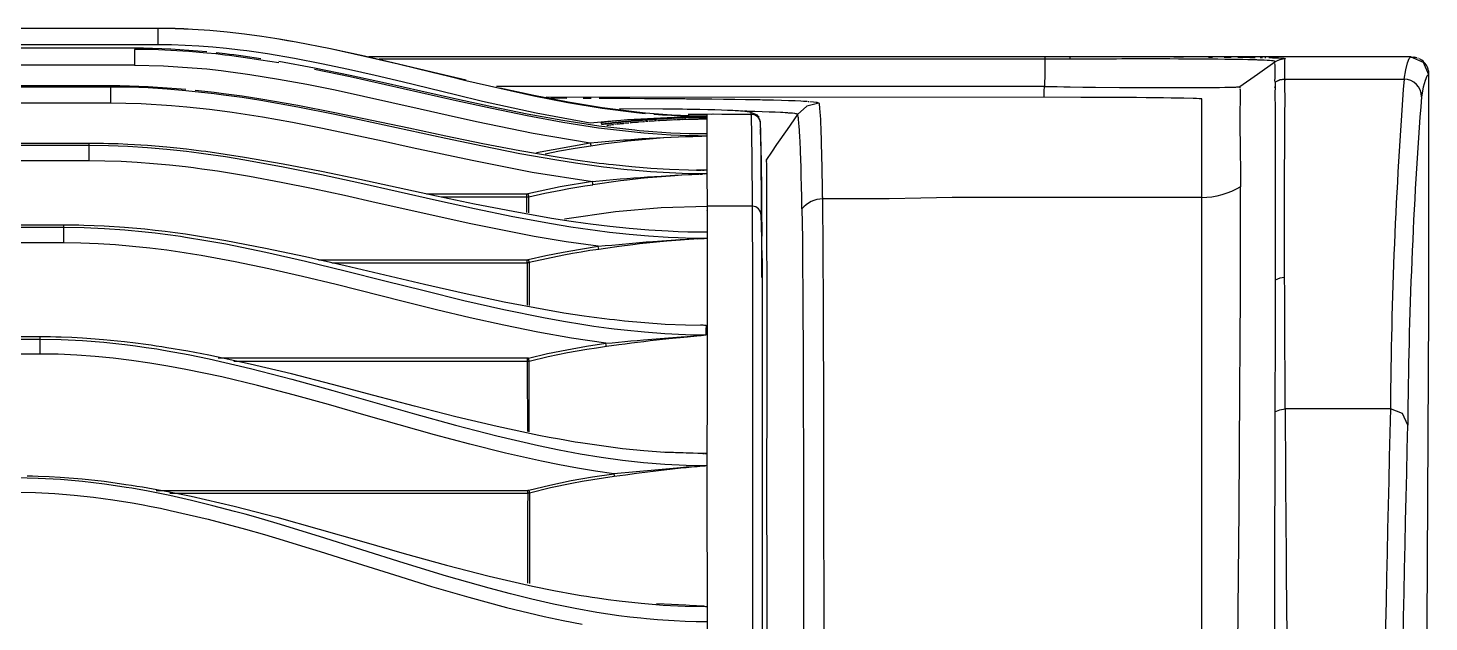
# Model space of a CAD drawing. Header units: millimetres. Extents: x 1291 to 5660, y 748 to 2981.
# Drawn here: x 2310.5 to 2390.9, y 2926.1 to 2960.2 of the extents above; entities that cross this region are included whole.
import ezdxf

# ---------------------------------------------------------------- set-up
doc = ezdxf.new("R2010")
doc.units = ezdxf.units.MM

msp = doc.modelspace()

# ---------------------------------------------------------------- linework, layer by layer
for p, q in [((2315.271, 2956.911), (2315.271, 2955.923)), ((2346.445, 2954.878), (2346.179, 2954.859)), ((2314.032, 2953.595), (2314.032, 2952.594)), ((2348.913, 2951.824), (2348.627, 2951.805)), ((2312.585, 2948.93), (2312.585, 2947.88)), ((2311.23, 2942.493), (2311.23, 2941.506)), ((2349.407, 2942.59), (2349.3, 2942.58)), ((2349.242, 2935.078), (2349.005, 2935.054)), ((2349.3, 2927.034), (2349.508, 2927.02))]:
    msp.add_line(p, q)
for points in [[(1624.535, 2959.427), (1625.523, 2959.597), (1626.51, 2959.752), (1627.502, 2959.887), (1628.494, 2959.999), (1629.486, 2960.091), (1630.483, 2960.158), (1630.982, 2960.183), (1631.481, 2960.202), (1631.732, 2960.207), (1631.979, 2960.212), (1632.105, 2960.212), (1632.231, 2960.216), (2318.238, 2960.216), (2318.364, 2960.212), (2318.49, 2960.212), (2318.742, 2960.207), (2318.988, 2960.202), (2319.487, 2960.183), (2319.99, 2960.158), (2320.982, 2960.091), (2321.979, 2959.999), (2322.972, 2959.887)], [(2345.951, 2955.299), (2345.453, 2955.352), (2343.478, 2955.604), (2341.508, 2955.928), (2339.553, 2956.311), (2337.607, 2956.737), (2335.662, 2957.191), (2334.694, 2957.429), (2333.721, 2957.666), (2331.78, 2958.135), (2329.839, 2958.59), (2327.889, 2959.016), (2325.929, 2959.398), (2325.435, 2959.486), (2324.941, 2959.568), (2324.695, 2959.607), (2324.448, 2959.65), (2324.206, 2959.684), (2323.954, 2959.723), (2322.967, 2959.858), (2321.975, 2959.974), (2320.982, 2960.066), (2319.985, 2960.134), (2318.988, 2960.178), (2317.986, 2960.192), (2317.986, 2959.277)], [(2323.959, 2959.752), (2324.951, 2959.597), (2325.934, 2959.427)], [(2320.813, 2958.842), (2319.777, 2958.934), (2318.737, 2958.997), (2318.219, 2959.021), (2317.696, 2959.04), (2317.44, 2959.045), (2317.178, 2959.05), (2317.048, 2959.05), (2316.917, 2959.055), (1633.552, 2959.055), (1633.421, 2959.05), (1633.295, 2959.05), (1632.773, 2959.04), (1632.25, 2959.021), (1631.732, 2958.997)], [(1632.478, 2959.277), (2317.986, 2959.277), (2318.775, 2959.268), (2319.569, 2959.239), (2320.353, 2959.195), (2321.142, 2959.132), (2321.926, 2959.06), (2322.71, 2958.968), (2323.102, 2958.919), (2323.494, 2958.866), (2324.278, 2958.75), (2325.837, 2958.484), (2327.385, 2958.184), (2328.929, 2957.855), (2330.468, 2957.501), (2332.003, 2957.138), (2335.071, 2956.393), (2336.61, 2956.025), (2339.688, 2955.348), (2342.795, 2954.781), (2343.415, 2954.839)], [(2324.936, 2958.213), (2323.91, 2958.377), (2322.88, 2958.532), (2322.618, 2958.566), (2322.105, 2958.634), (2321.844, 2958.663), (2321.326, 2958.726), (2320.808, 2958.779), (2319.772, 2958.871), (2318.737, 2958.934), (2317.696, 2958.977), (2316.651, 2958.992), (2316.651, 2958.082), (2318.32, 2958.043), (2319.971, 2957.937), (2320.798, 2957.864), (2321.626, 2957.772), (2322.037, 2957.724), (2322.449, 2957.671), (2322.86, 2957.613), (2323.272, 2957.554), (2324.912, 2957.288), (2326.548, 2956.988), (2328.174, 2956.659), (2329.796, 2956.311), (2331.417, 2955.948), (2333.034, 2955.575), (2334.655, 2955.207), (2336.271, 2954.844), (2339.524, 2954.176), (2342.8, 2953.625), (2342.82, 2953.499), (2342.829, 2953.441), (2341.934, 2953.3), (2341.039, 2953.141), (2340.206, 2952.981)], [(2323.91, 2958.45), (2322.88, 2958.6), (2322.623, 2958.634), (2322.362, 2958.668), (2322.105, 2958.697), (2321.849, 2958.731), (2321.331, 2958.789)], [(2327.894, 2959.045), (2329.844, 2958.624), (2331.79, 2958.169), (2333.73, 2957.705), (2335.671, 2957.235)], [(2316.651, 2958.082), (1633.813, 2958.082), (1632.961, 2958.072), (1632.11, 2958.043), (1631.263, 2957.995), (1630.416, 2957.932), (1629.569, 2957.855), (1628.727, 2957.758), (1628.301, 2957.705), (1627.88, 2957.651), (1627.459, 2957.593), (1627.038, 2957.53), (1625.363, 2957.254), (1623.693, 2956.945), (1622.028, 2956.606), (1620.368, 2956.243), (1618.713, 2955.87), (1617.058, 2955.493), (1615.398, 2955.115), (1613.743, 2954.747), (1612.078, 2954.399), (1610.413, 2954.079), (1608.738, 2953.789), (1607.059, 2953.537)], [(2349.513, 2954.138), (2348.99, 2954.138), (2348.468, 2954.147), (2347.945, 2954.167), (2347.427, 2954.191), (2346.909, 2954.22), (2346.387, 2954.259), (2346.13, 2954.278), (2345.869, 2954.297), (2345.607, 2954.321), (2345.351, 2954.346), (2343.279, 2954.592), (2341.227, 2954.907), (2339.18, 2955.28), (2337.147, 2955.696), (2335.115, 2956.136), (2333.082, 2956.596), (2331.054, 2957.051), (2329.021, 2957.496), (2326.984, 2957.908), (2324.936, 2958.285)], [(2389.882, 2958.556), (2330.105, 2958.556)], [(2378.799, 2958.421), (2378.175, 2958.426), (2377.952, 2958.43), (2377.502, 2958.43), (2377.032, 2958.435), (2376.544, 2958.435), (2376.035, 2958.44), (2373.277, 2958.44), (2372.986, 2958.435), (2372.106, 2958.435), (2371.805, 2958.43), (2371.05, 2958.43), (2370.896, 2958.426), (2370.291, 2958.426), (2369.937, 2958.421), (2330.686, 2958.421)], [(2368.877, 2958.556), (2368.877, 2958.421), (2368.863, 2957.637), (2368.843, 2956.858), (2368.079, 2956.853), (2337.423, 2956.853)], [(2370.3, 2958.556), (2370.295, 2958.522), (2370.291, 2958.426)], [(2376.268, 2958.556), (2376.795, 2958.551)], [(2378.262, 2958.551), (2378.489, 2958.547)], [(2378.751, 2958.421), (2378.702, 2958.426)], [(2382.061, 2958.3), (2382.042, 2958.305), (2382.022, 2958.309), (2381.959, 2958.324), (2381.872, 2958.334), (2381.756, 2958.343), (2381.616, 2958.353), (2381.446, 2958.363), (2381.248, 2958.372), (2381.088, 2958.377), (2381.03, 2958.382), (2380.909, 2958.387), (2380.783, 2958.387), (2380.512, 2958.397), (2380.217, 2958.401), (2379.902, 2958.406), (2379.559, 2958.411), (2379.191, 2958.416), (2378.799, 2958.421)], [(2379.147, 2958.547), (2379.559, 2958.542)], [(2379.941, 2958.542), (2380.299, 2958.537), (2380.633, 2958.532), (2380.943, 2958.527)], [(2382.071, 2958.256), (2381.064, 2957.545), (2380.057, 2956.838), (2380.057, 2956.785), (2380.062, 2956.761)], [(2381.195, 2958.372), (2381.171, 2958.377)], [(2381.229, 2958.527), (2381.364, 2958.522)], [(2381.49, 2958.522), (2381.553, 2958.518)], [(2381.727, 2958.518), (2381.935, 2958.513), (2382.119, 2958.503), (2382.274, 2958.498), (2382.4, 2958.493), (2382.497, 2958.484), (2382.569, 2958.479), (2382.598, 2958.474), (2382.618, 2958.469)], [(2382.071, 2958.295), (2382.066, 2958.295)], [(2382.071, 2958.261), (2382.08, 2958.28), (2382.076, 2958.285), (2382.347, 2958.416), (2382.642, 2958.464), (2382.651, 2958.46), (2382.651, 2958.45), (2382.647, 2958.445)], [(2382.071, 2957.104), (2382.342, 2957.235), (2382.637, 2957.279), (2382.632, 2957.39), (2382.632, 2958.014), (2382.637, 2958.15), (2382.642, 2958.266), (2382.642, 2958.363), (2382.647, 2958.44), (2382.492, 2958.426), (2382.342, 2958.392), (2382.201, 2958.334), (2382.071, 2958.256)], [(2382.076, 2957.104), (2382.071, 2957.216), (2382.076, 2957.322), (2382.08, 2957.371), (2382.08, 2957.767), (2382.076, 2957.84), (2382.076, 2958.087), (2382.071, 2958.179)], [(2382.076, 2958.285), (2382.076, 2958.29)], [(2382.632, 2958.469), (2382.637, 2958.464), (2382.642, 2958.464)], [(2389.606, 2771.047), (2389.994, 2799.447), (2390.119, 2817.524), (2390.25, 2835.6), (2390.366, 2853.672), (2390.482, 2871.749), (2390.7, 2907.898), (2390.894, 2944.047), (2390.903, 2950.798), (2390.903, 2957.55), (2390.899, 2957.642), (2390.889, 2957.734), (2390.879, 2957.777), (2390.865, 2957.821), (2390.86, 2957.845), (2390.855, 2957.869), (2390.845, 2957.888), (2390.836, 2957.913), (2390.797, 2958), (2390.753, 2958.082), (2390.652, 2958.218)], [(2389.868, 2958.556), (2389.882, 2958.561)], [(2390.124, 2958.508), (2390.018, 2958.551), (2389.887, 2958.527)], [(2390.11, 2958.532), (2390.076, 2958.542)], [(2390.211, 2958.508), (2390.187, 2958.513), (2390.158, 2958.522)], [(2390.308, 2958.469), (2390.26, 2958.489)], [(2390.419, 2958.411), (2390.4, 2958.421), (2390.357, 2958.445)], [(2390.652, 2958.218), (2390.632, 2958.237), (2390.565, 2958.305), (2390.487, 2958.368), (2390.463, 2958.382), (2390.444, 2958.397)], [(2390.724, 2958.121), (2390.7, 2958.159)], [(2349.508, 2954.017), (2349.116, 2954.017), (2348.986, 2954.021), (2348.463, 2954.031), (2347.945, 2954.05), (2347.422, 2954.07), (2346.904, 2954.104), (2346.382, 2954.138), (2346.125, 2954.162), (2345.864, 2954.181), (2345.341, 2954.23), (2343.275, 2954.476), (2341.223, 2954.796), (2339.18, 2955.173), (2337.143, 2955.594), (2335.11, 2956.04), (2333.082, 2956.504), (2331.054, 2956.964), (2329.021, 2957.414), (2326.984, 2957.835)], [(2382.066, 2938.181), (2382.347, 2938.311), (2382.661, 2938.36), (2382.656, 2939.4), (2382.647, 2940.412), (2382.647, 2940.91), (2382.642, 2941.399), (2382.642, 2941.883), (2382.637, 2942.357), (2382.632, 2943.282), (2382.632, 2944.182), (2382.627, 2945.053), (2382.622, 2945.9), (2382.622, 2947.081), (2382.618, 2948.204), (2382.618, 2951.2), (2382.622, 2952.071), (2382.622, 2952.482), (2382.627, 2952.879), (2382.627, 2953.441), (2382.632, 2953.625), (2382.637, 2954.302), (2382.642, 2954.922), (2382.642, 2955.604), (2382.647, 2955.725), (2382.642, 2957.279), (2382.342, 2957.235), (2382.076, 2957.104), (2382.071, 2956.209), (2382.076, 2955.788), (2382.076, 2955.43), (2382.08, 2955.299), (2382.08, 2954.752), (2382.085, 2954.142), (2382.085, 2953.102), (2382.09, 2952.913), (2382.09, 2948.059), (2382.085, 2946.936), (2382.085, 2945.75), (2382.08, 2944.903), (2382.08, 2943.122), (2382.076, 2942.193), (2382.076, 2940.741), (2382.071, 2940.242), (2382.071, 2938.703), (2382.066, 2938.181), (2382.066, 2937.445), (2382.061, 2936.7), (2382.061, 2935.945), (2382.056, 2935.175), (2382.056, 2933.602), (2382.051, 2931.981), (2382.051, 2931.153), (2382.047, 2930.311), (2382.047, 2929.033), (2382.042, 2928.603), (2382.042, 2926.841), (2382.037, 2925.036)], [(2382.647, 2957.172), (2382.642, 2957.225)], [(2390.903, 2957.545), (2390.889, 2957.55), (2390.87, 2957.55)], [(1634.651, 2956.911), (2315.818, 2956.911), (2316.089, 2956.906), (2316.36, 2956.896), (2316.902, 2956.882), (2317.444, 2956.858), (2318.524, 2956.79), (2319.603, 2956.703)], [(2349.508, 2951.839), (2348.424, 2951.853), (2347.34, 2951.897), (2346.261, 2951.964), (2345.182, 2952.056), (2344.91, 2952.081), (2344.368, 2952.139), (2344.102, 2952.168), (2343.565, 2952.235), (2343.023, 2952.303), (2341.953, 2952.453), (2340.884, 2952.623), (2338.749, 2953), (2336.625, 2953.426), (2334.51, 2953.871), (2332.39, 2954.336), (2330.275, 2954.801), (2328.155, 2955.251), (2326.03, 2955.672), (2323.901, 2956.049), (2322.831, 2956.219), (2321.757, 2956.369), (2321.224, 2956.436), (2320.682, 2956.504), (2320.14, 2956.562), (2319.603, 2956.616), (2318.524, 2956.708), (2317.44, 2956.775), (2316.36, 2956.814), (2315.271, 2956.828), (1635.188, 2956.828)], [(2320.14, 2956.649), (2320.682, 2956.591), (2321.22, 2956.528), (2321.757, 2956.461), (2322.831, 2956.315), (2323.901, 2956.151), (2326.03, 2955.783), (2328.155, 2955.372), (2330.275, 2954.936), (2332.395, 2954.481), (2334.51, 2954.031), (2336.63, 2953.595), (2338.754, 2953.184), (2340.889, 2952.816), (2341.958, 2952.652), (2343.033, 2952.507), (2343.299, 2952.468), (2343.57, 2952.439), (2343.841, 2952.405), (2344.107, 2952.376), (2344.649, 2952.318), (2345.186, 2952.265), (2346.266, 2952.173), (2347.345, 2952.11), (2348.429, 2952.071), (2349.513, 2952.056), (2349.15, 2952.061), (2349.058, 2952.066), (2348.884, 2952.066), (2349.15, 2952.061)], [(2337.617, 2956.78), (2339.567, 2956.354), (2341.523, 2955.977), (2343.488, 2955.652), (2345.467, 2955.401), (2345.966, 2955.352), (2346.464, 2955.309), (2346.963, 2955.27), (2347.466, 2955.241), (2348.463, 2955.197), (2349.465, 2955.183)], [(2368.834, 2956.238), (2368.834, 2956.398), (2368.839, 2956.591), (2368.843, 2956.858), (2369.216, 2956.853), (2369.584, 2956.853), (2369.952, 2956.843), (2370.32, 2956.838), (2371.05, 2956.828), (2371.767, 2956.819), (2373.161, 2956.804), (2374.477, 2956.799), (2375.097, 2956.795), (2376.795, 2956.795), (2377.754, 2956.799), (2378.557, 2956.804), (2378.896, 2956.809), (2379.191, 2956.814), (2379.433, 2956.819), (2379.631, 2956.824), (2379.82, 2956.828), (2379.888, 2956.833), (2379.941, 2956.838), (2379.985, 2956.838), (2380.019, 2956.843), (2380.053, 2956.843)], [(2379.723, 2956.824), (2379.743, 2956.828)], [(2380.062, 2956.717), (2380.067, 2956.659), (2380.067, 2956.596), (2380.072, 2956.524), (2380.072, 2955.986), (2380.067, 2955.836), (2380.062, 2955.672), (2380.062, 2955.483), (2380.057, 2955.27), (2380.057, 2954.776), (2380.062, 2954.486), (2380.062, 2954.171), (2380.067, 2953.828), (2380.072, 2953.45), (2380.077, 2953.049), (2380.086, 2952.144), (2380.091, 2951.108)], [(2382.071, 2956.799), (2382.076, 2956.867)], [(1635.188, 2955.923), (2315.271, 2955.923), (2317.028, 2955.885), (2318.78, 2955.778), (2319.651, 2955.701), (2320.958, 2955.556), (2321.399, 2955.502), (2321.829, 2955.444), (2322.265, 2955.381), (2323.998, 2955.11), (2325.725, 2954.805), (2327.444, 2954.467), (2329.162, 2954.113), (2330.875, 2953.741), (2332.588, 2953.363), (2334.302, 2952.991), (2336.015, 2952.623), (2339.456, 2951.95), (2342.921, 2951.403), (2343.715, 2951.48), (2344.107, 2951.519), (2344.504, 2951.553), (2344.896, 2951.587), (2345.288, 2951.616), (2345.685, 2951.645), (2346.077, 2951.674), (2346.861, 2951.722), (2347.645, 2951.766), (2348.032, 2951.785), (2348.424, 2951.805), (2348.623, 2951.81)], [(2377.87, 2915.651), (2377.87, 2956.146), (2377.865, 2956.146), (2377.817, 2956.156), (2377.72, 2956.161), (2377.575, 2956.17), (2377.376, 2956.175), (2376.839, 2956.19), (2376.108, 2956.199), (2375.672, 2956.204), (2375.198, 2956.209), (2374.68, 2956.214), (2374.124, 2956.219), (2372.923, 2956.224), (2371.622, 2956.228), (2370.944, 2956.233), (2340.269, 2956.238)], [(2341.455, 2956.18), (2340.54, 2956.185)], [(2342.844, 2956.175), (2342.384, 2956.18)], [(2355.219, 2955.996), (2355.156, 2956.001), (2355.021, 2956.006), (2354.871, 2956.015), (2354.542, 2956.03), (2354.174, 2956.044), (2353.763, 2956.059), (2353.308, 2956.069), (2353.066, 2956.073), (2352.809, 2956.083), (2352.678, 2956.083), (2352.543, 2956.088), (2352.412, 2956.088), (2352.272, 2956.093), (2351.696, 2956.103), (2351.091, 2956.112), (2350.447, 2956.122), (2349.77, 2956.127), (2349.058, 2956.136), (2348.313, 2956.141), (2348.216, 2956.146), (2347.732, 2956.146), (2347.539, 2956.151), (2347.137, 2956.151), (2346.735, 2956.156), (2345.912, 2956.161), (2345.065, 2956.165), (2344.194, 2956.17), (2343.304, 2956.175)], [(2344.475, 2955.604), (2346.967, 2955.585), (2347.258, 2955.58), (2347.543, 2955.575), (2347.819, 2955.575), (2347.955, 2955.57), (2348.09, 2955.57), (2348.356, 2955.565), (2348.608, 2955.56), (2348.855, 2955.556), (2349.087, 2955.551), (2349.537, 2955.541), (2349.949, 2955.531), (2350.326, 2955.522), (2350.665, 2955.507), (2350.825, 2955.502), (2350.975, 2955.498), (2351.11, 2955.488), (2351.241, 2955.483), (2351.304, 2955.478), (2351.42, 2955.469), (2351.473, 2955.464), (2351.57, 2955.459), (2351.662, 2955.449), (2351.923, 2955.415), (2352.02, 2955.377), (2352.369, 2955.236), (2352.524, 2954.897), (2352.524, 2954.893), (2352.528, 2954.888)], [(2356.207, 2924.857), (2356.207, 2928.767), (2356.202, 2930.626), (2356.202, 2934.139), (2356.197, 2935.799), (2356.197, 2937.392), (2356.192, 2938.166), (2356.192, 2938.921), (2356.187, 2940.383), (2356.182, 2941.781), (2356.182, 2942.619), (2356.178, 2942.783), (2356.178, 2943.751), (2356.173, 2944.371), (2356.168, 2944.976), (2356.168, 2945.561), (2356.163, 2946.128), (2356.163, 2946.679), (2356.158, 2947.212), (2356.153, 2947.725), (2356.149, 2948.218), (2356.149, 2948.693), (2356.144, 2949.153), (2356.139, 2949.593), (2356.134, 2949.801), (2356.134, 2950.111), (2356.129, 2950.212), (2356.124, 2950.759), (2356.12, 2950.929), (2356.12, 2951.093), (2356.115, 2951.418), (2356.105, 2951.722), (2356.095, 2952.294), (2356.086, 2952.811), (2356.061, 2953.702), (2356.037, 2954.413), (2356.032, 2954.491), (2356.032, 2954.568), (2356.028, 2954.641), (2356.023, 2954.709), (2356.018, 2954.839), (2356.013, 2954.965), (2355.999, 2955.193), (2355.984, 2955.381), (2355.979, 2955.469), (2355.97, 2955.546), (2355.965, 2955.619), (2355.96, 2955.686), (2355.955, 2955.715), (2355.95, 2955.749), (2355.936, 2955.875), (2355.911, 2955.899), (2355.219, 2955.73), (2354.682, 2955.26), (2354.682, 2955.265), (2354.677, 2955.265), (2354.672, 2955.27)], [(2355.34, 2955.986), (2355.311, 2955.986), (2355.282, 2955.991)], [(2355.815, 2955.933), (2355.747, 2955.943), (2355.597, 2955.962), (2355.398, 2955.982)], [(2355.911, 2955.899), (2355.892, 2955.909), (2355.853, 2955.919), (2355.815, 2955.928)], [(2355.945, 2955.773), (2355.94, 2955.802), (2355.94, 2955.851)], [(2343.42, 2954.839), (2343.802, 2954.873), (2344.557, 2954.931), (2344.94, 2954.96), (2345.695, 2955.009), (2346.45, 2955.047), (2347.205, 2955.076), (2347.955, 2955.101), (2348.332, 2955.11)], [(2343.425, 2954.781), (2343.429, 2954.752), (2343.434, 2954.733), (2343.439, 2954.713), (2343.444, 2954.699), (2343.444, 2954.689), (2343.449, 2954.689), (2343.502, 2954.694), (2343.55, 2954.699), (2343.609, 2954.709), (2343.657, 2954.713), (2343.71, 2954.723), (2343.763, 2954.728), (2343.812, 2954.733), (2343.865, 2954.743), (2343.918, 2954.747), (2343.972, 2954.752), (2344.025, 2954.762), (2344.078, 2954.767), (2344.126, 2954.772), (2344.18, 2954.776), (2344.233, 2954.786), (2344.286, 2954.791), (2344.335, 2954.796), (2344.388, 2954.801), (2344.441, 2954.81), (2344.547, 2954.82), (2344.654, 2954.83), (2344.702, 2954.834), (2344.756, 2954.844), (2344.809, 2954.849), (2344.862, 2954.854), (2344.91, 2954.859), (2344.964, 2954.864), (2345.07, 2954.873), (2345.123, 2954.878), (2345.182, 2954.883), (2345.225, 2954.888), (2345.278, 2954.893), (2345.385, 2954.902), (2345.433, 2954.907), (2345.486, 2954.912), (2345.545, 2954.917), (2345.593, 2954.922), (2345.646, 2954.926), (2345.695, 2954.931), (2345.748, 2954.931), (2345.801, 2954.936), (2346.009, 2954.955), (2346.062, 2954.955), (2346.217, 2954.97), (2346.27, 2954.975), (2346.324, 2954.975), (2346.377, 2954.98), (2346.425, 2954.985), (2346.479, 2954.989), (2346.532, 2954.989), (2346.59, 2954.994), (2346.638, 2954.999), (2346.687, 2954.999), (2346.74, 2955.004), (2346.793, 2955.009), (2346.948, 2955.014), (2347.055, 2955.023), (2347.785, 2955.052), (2347.843, 2955.057), (2347.887, 2955.057), (2347.94, 2955.062), (2348.255, 2955.067), (2348.303, 2955.072), (2349.503, 2955.086)], [(2343.425, 2954.801), (2344.262, 2954.902)], [(2348.899, 2955.12), (2348.715, 2955.115), (2348.342, 2955.106), (2347.969, 2955.091), (2347.219, 2955.052), (2346.469, 2955.004), (2346.096, 2954.975), (2345.719, 2954.941), (2345.53, 2954.926), (2344.586, 2954.83), (2344.209, 2954.786), (2343.831, 2954.738), (2343.449, 2954.689)], [(2344.518, 2954.709), (2344.359, 2954.689), (2344.306, 2954.684)], [(2344.465, 2954.704), (2344.412, 2954.694)], [(2344.731, 2954.733), (2344.678, 2954.723), (2344.625, 2954.718), (2344.577, 2954.713), (2344.518, 2954.709)], [(2345.002, 2954.757), (2344.944, 2954.752), (2344.785, 2954.738)], [(2345.907, 2954.839), (2345.854, 2954.834), (2345.588, 2954.81), (2345.535, 2954.81), (2345.482, 2954.801), (2345.428, 2954.801), (2345.38, 2954.796), (2345.322, 2954.791), (2345.162, 2954.772), (2345.109, 2954.767), (2345.061, 2954.762)], [(2345.269, 2954.786), (2345.215, 2954.776)], [(2345.907, 2954.946), (2345.956, 2954.951)], [(2346.125, 2954.854), (2346.072, 2954.849), (2346.014, 2954.849), (2345.961, 2954.844)], [(2346.116, 2954.96), (2346.164, 2954.965)], [(2346.391, 2954.873), (2346.338, 2954.873)], [(2346.604, 2954.888), (2346.551, 2954.883), (2346.498, 2954.883), (2346.445, 2954.878)], [(2349.455, 2955.159), (2349.465, 2955.183), (2349.455, 2955.154), (2349.45, 2955.125), (2348.448, 2955.144), (2347.451, 2955.188), (2346.948, 2955.217), (2346.701, 2955.236), (2346.45, 2955.256)], [(2349.503, 2954.98), (2349.02, 2954.98), (2348.966, 2954.975), (2348.482, 2954.97), (2348.429, 2954.965), (2347.945, 2954.955), (2347.892, 2954.951), (2347.843, 2954.951), (2347.785, 2954.946), (2347.359, 2954.931), (2347.301, 2954.926), (2347.248, 2954.926), (2347.195, 2954.922), (2347.142, 2954.917), (2346.875, 2954.907), (2346.817, 2954.902), (2346.658, 2954.893)], [(2346.764, 2954.897), (2346.711, 2954.897)], [(2346.846, 2955.009), (2346.895, 2955.014)], [(2346.982, 2954.912), (2346.929, 2954.907)], [(2347.088, 2954.917), (2347.035, 2954.912)], [(2347.108, 2955.023), (2347.161, 2955.028)], [(2347.209, 2955.028), (2347.263, 2955.033)], [(2347.316, 2955.033), (2347.369, 2955.038)], [(2347.461, 2954.936), (2347.408, 2954.931)], [(2347.418, 2955.038), (2347.471, 2955.043)], [(2347.572, 2954.941), (2347.514, 2954.936)], [(2347.524, 2955.043), (2347.577, 2955.047)], [(2347.626, 2955.047), (2347.679, 2955.052)], [(2347.679, 2954.946), (2347.626, 2954.941)], [(2348.047, 2955.062), (2348.095, 2955.067)], [(2348.105, 2954.96), (2348.052, 2954.955)], [(2348.269, 2954.965), (2348.216, 2954.96)], [(2348.41, 2955.072), (2348.463, 2955.076)], [(2348.419, 2955.265), (2348.85, 2955.275), (2349.174, 2955.275), (2349.494, 2955.28)], [(2348.7, 2954.975), (2348.647, 2954.97)], [(2348.671, 2955.076), (2348.719, 2955.081)], [(2348.894, 2955.12), (2349.082, 2955.125)], [(2348.981, 2955.081), (2349.034, 2955.086)], [(2349.179, 2955.125), (2349.087, 2955.12)], [(2349.315, 2955.125), (2349.363, 2955.13)], [(2349.518, 2924.242), (2349.508, 2936.051), (2349.518, 2938.829), (2349.513, 2950.667), (2349.508, 2951.287), (2349.508, 2954.534), (2349.503, 2954.544), (2349.499, 2955.28), (2349.862, 2955.285), (2350.336, 2955.28), (2350.815, 2955.28), (2351.425, 2955.275), (2352.03, 2955.275), (2352.03, 2955.328), (2352.02, 2955.377)], [(2349.75, 2955.28), (2349.804, 2955.285)], [(2354.121, 2955.343), (2354.092, 2955.348), (2354.034, 2955.352), (2353.975, 2955.352), (2353.845, 2955.362), (2353.704, 2955.367), (2353.395, 2955.381), (2353.051, 2955.396), (2352.664, 2955.41), (2352.233, 2955.42), (2352.006, 2955.43), (2351.769, 2955.435), (2351.652, 2955.435)], [(2352.049, 2954.888), (2352.044, 2954.965)], [(2352.054, 2955.28), (2352.078, 2955.275), (2352.17, 2955.26), (2352.253, 2955.227), (2352.33, 2955.178), (2352.398, 2955.12), (2352.451, 2955.047), (2352.495, 2954.97), (2352.519, 2954.883)], [(2352.475, 2955.091), (2352.436, 2955.149), (2352.369, 2955.231)], [(2352.519, 2954.897), (2352.538, 2954.743), (2352.543, 2954.684)], [(2352.528, 2954.878), (2352.533, 2954.868), (2352.533, 2954.791)], [(2352.543, 2954.684), (2352.553, 2954.317), (2352.557, 2954.23), (2352.562, 2954.026), (2352.567, 2953.794), (2352.567, 2953.736), (2352.572, 2953.668), (2352.572, 2953.537), (2352.577, 2953.392), (2352.577, 2953.242), (2352.582, 2952.55), (2352.586, 2951.708), (2352.591, 2951.219), (2352.596, 2950.687), (2352.601, 2950.106), (2352.606, 2949.477)], [(2354.711, 2955.193), (2354.716, 2955.202), (2354.711, 2955.217), (2354.706, 2955.241), (2354.682, 2955.26), (2354.082, 2954.394), (2353.487, 2953.528), (2353.191, 2953.097), (2352.896, 2952.676)], [(2354.668, 2955.27), (2354.658, 2955.275), (2354.648, 2955.28), (2354.629, 2955.285), (2354.585, 2955.294), (2354.527, 2955.304), (2354.387, 2955.323), (2354.203, 2955.338), (2354.174, 2955.338), (2354.15, 2955.343)], [(2354.716, 2955.168), (2354.716, 2955.178), (2354.711, 2955.183)], [(2354.939, 2949.835), (2354.924, 2950.517), (2354.91, 2951.142), (2354.9, 2951.708), (2354.885, 2952.221), (2354.856, 2953.102), (2354.827, 2953.804), (2354.822, 2953.881), (2354.818, 2953.954), (2354.818, 2954.026), (2354.803, 2954.23), (2354.798, 2954.351), (2354.779, 2954.568), (2354.764, 2954.757), (2354.76, 2954.839), (2354.75, 2954.917), (2354.74, 2954.989), (2354.735, 2955.057), (2354.726, 2955.115), (2354.721, 2955.139)], [(2339.722, 2953.063), (2342.8, 2953.625), (2343.226, 2953.668), (2343.647, 2953.707), (2344.489, 2953.775), (2344.698, 2953.794), (2344.91, 2953.808), (2345.119, 2953.823), (2345.332, 2953.837), (2345.753, 2953.867), (2346.169, 2953.891), (2347.006, 2953.939), (2347.843, 2953.973), (2348.681, 2953.992)], [(2348.264, 2953.978), (2347.853, 2953.958), (2347.021, 2953.905), (2346.188, 2953.837), (2345.767, 2953.804), (2345.351, 2953.76), (2345.143, 2953.741), (2344.93, 2953.716), (2344.514, 2953.668), (2343.671, 2953.562), (2342.829, 2953.445)], [(2344.146, 2954.665), (2343.88, 2954.636), (2343.826, 2954.626), (2343.749, 2954.617)], [(2343.986, 2954.646), (2343.933, 2954.641)], [(2344.093, 2954.66), (2344.039, 2954.651)], [(2344.252, 2954.68), (2344.199, 2954.67)], [(2348.26, 2953.988), (2348.676, 2953.997), (2348.884, 2954.007), (2349.092, 2954.007), (2349.199, 2954.012)], [(2348.889, 2954.002), (2349.092, 2954.007)], [(2349.382, 2954.133), (2349.315, 2954.138)], [(2349.407, 2954.017), (2349.378, 2954.012)], [(2352.543, 2954.588), (2352.548, 2954.554)], [(2352.548, 2954.481), (2352.553, 2954.404)], [(2352.649, 2948.267), (2352.64, 2949.922), (2352.63, 2951.205), (2352.62, 2952.168), (2352.611, 2952.71), (2352.601, 2953.121), (2352.596, 2953.131), (2352.577, 2953.77), (2352.553, 2954.404)], [(2349.518, 2948.494), (2349.097, 2948.494), (2348.957, 2948.499), (2348.395, 2948.509), (2347.834, 2948.528), (2347.272, 2948.552), (2346.149, 2948.62), (2345.031, 2948.712), (2343.918, 2948.828), (2342.805, 2948.964), (2342.524, 2949.002), (2342.249, 2949.041), (2341.968, 2949.08), (2341.692, 2949.119), (2340.579, 2949.293), (2338.372, 2949.68), (2336.165, 2950.106), (2333.972, 2950.566), (2331.775, 2951.04), (2329.583, 2951.514), (2327.385, 2951.974), (2325.183, 2952.405), (2322.972, 2952.792), (2321.863, 2952.966), (2320.75, 2953.121), (2320.474, 2953.155), (2320.193, 2953.189), (2319.918, 2953.223), (2319.637, 2953.257), (2319.08, 2953.32), (2318.519, 2953.373), (2317.401, 2953.465), (2316.278, 2953.533), (2315.721, 2953.562), (2315.16, 2953.576), (2314.879, 2953.586), (2314.594, 2953.591), (1635.875, 2953.591)], [(1636.432, 2953.494), (2314.032, 2953.494), (2315.155, 2953.479), (2316.278, 2953.431), (2317.401, 2953.363), (2318.519, 2953.262), (2319.08, 2953.208), (2319.642, 2953.141), (2319.918, 2953.107), (2320.479, 2953.039), (2320.755, 2953), (2321.868, 2952.836), (2322.976, 2952.657), (2325.188, 2952.255), (2327.385, 2951.805), (2329.583, 2951.326), (2331.775, 2950.827), (2333.968, 2950.333), (2336.16, 2949.849), (2338.362, 2949.399), (2340.574, 2948.993), (2341.682, 2948.814), (2342.795, 2948.649), (2343.071, 2948.61), (2343.352, 2948.577), (2343.628, 2948.538), (2343.909, 2948.504), (2344.47, 2948.441), (2345.027, 2948.383), (2346.145, 2948.286), (2347.267, 2948.214), (2347.829, 2948.189), (2348.671, 2948.16), (2348.952, 2948.156), (2349.513, 2948.156)], [(2339.243, 2946.926), (2340.24, 2947.154), (2341.237, 2947.352), (2342.244, 2947.531), (2343.25, 2947.691), (2341.411, 2947.952), (2339.587, 2948.257), (2337.762, 2948.606), (2335.947, 2948.978), (2334.137, 2949.375), (2332.327, 2949.782), (2330.517, 2950.193), (2328.707, 2950.6), (2326.897, 2950.992), (2325.077, 2951.359), (2323.257, 2951.698), (2321.423, 2951.994), (2320.968, 2952.061), (2320.508, 2952.124), (2320.276, 2952.158), (2320.048, 2952.187), (2319.584, 2952.245), (2318.664, 2952.347), (2317.74, 2952.429), (2316.815, 2952.502), (2315.886, 2952.55), (2314.962, 2952.584), (2314.032, 2952.594), (1636.432, 2952.594)], [(2352.891, 2952.676), (2352.896, 2952.323), (2352.901, 2952.153), (2352.901, 2951.964), (2352.906, 2951.742), (2352.906, 2951.19), (2352.911, 2950.493), (2352.911, 2949.617), (2352.906, 2949.37), (2352.906, 2947.933), (2352.911, 2947.26), (2352.916, 2946.452), (2352.916, 2937.392), (2352.911, 2935.949), (2352.911, 2931.231), (2352.916, 2931.023), (2352.916, 2920.094)], [(2352.891, 2952.628), (2352.896, 2952.579)], [(2349.513, 2951.843), (2349.261, 2951.834), (2349.208, 2951.829), (2349.015, 2951.819), (2348.918, 2951.819), (2348.434, 2951.795), (2348.042, 2951.771), (2347.655, 2951.742), (2346.875, 2951.684), (2346.096, 2951.611), (2345.704, 2951.572), (2344.92, 2951.485), (2344.523, 2951.437), (2344.131, 2951.389), (2343.347, 2951.282), (2342.95, 2951.224)], [(2349.107, 2951.829), (2349.208, 2951.834)], [(2349.237, 2952.061), (2349.329, 2952.056)], [(2349.378, 2952.056), (2349.329, 2952.061)], [(2349.397, 2951.839), (2349.358, 2951.834)], [(2349.499, 2951.843), (2349.479, 2951.839)], [(2333.406, 2950.696), (2339.19, 2950.696), (2339.224, 2950.706)], [(2339.277, 2949.603), (2339.272, 2949.748), (2339.272, 2950.343), (2339.267, 2950.532), (2340.182, 2950.73), (2341.102, 2950.914), (2341.561, 2951.001), (2342.021, 2951.079), (2342.486, 2951.156), (2342.95, 2951.224), (2342.941, 2951.282), (2342.921, 2951.403), (2341.068, 2951.093), (2339.224, 2950.706), (2339.253, 2950.585), (2339.267, 2950.527), (2339.214, 2950.517), (2334.263, 2950.517)], [(2339.166, 2949.622), (2339.166, 2949.733), (2339.161, 2949.941), (2339.161, 2950.329), (2339.156, 2950.517), (2339.156, 2950.696)], [(2379.936, 2924.76), (2379.975, 2928.801), (2380.009, 2932.571), (2380.038, 2936.07), (2380.062, 2939.294), (2380.077, 2942.241), (2380.091, 2944.903), (2380.096, 2947.27), (2380.096, 2949.341), (2380.091, 2951.108), (2379.84, 2950.963), (2379.573, 2950.837), (2379.302, 2950.73), (2379.026, 2950.638), (2378.741, 2950.571), (2378.455, 2950.517), (2378.16, 2950.488), (2377.87, 2950.479)], [(2341.31, 2949.274), (2344.238, 2949.695), (2346.871, 2949.917), (2349.513, 2949.995)], [(2352.127, 2913.367), (2352.127, 2928.298), (2352.117, 2930.05), (2352.117, 2946.515), (2352.112, 2947.483), (2352.102, 2948.388), (2352.102, 2949.99), (2349.508, 2949.99)], [(2356.129, 2950.406), (2355.96, 2950.401), (2355.79, 2950.372), (2355.626, 2950.324), (2355.466, 2950.256), (2355.316, 2950.174), (2355.176, 2950.077), (2355.05, 2949.961), (2354.939, 2949.835), (2354.953, 2949.017), (2354.963, 2948.122), (2354.963, 2947.652), (2354.968, 2947.159), (2354.972, 2946.645), (2354.977, 2946.118), (2354.982, 2945.566), (2354.987, 2945.005), (2354.987, 2944.419), (2354.992, 2943.819), (2354.997, 2943.2), (2355.002, 2942.561), (2355.002, 2941.907), (2355.006, 2941.573), (2355.006, 2941.239), (2355.011, 2939.846), (2355.016, 2938.389), (2355.016, 2937.634), (2355.021, 2936.864), (2355.021, 2935.272), (2355.026, 2933.617), (2355.031, 2931.899), (2355.031, 2920.22)], [(2356.129, 2950.498), (2356.124, 2950.542)], [(2377.87, 2950.483), (2363.554, 2950.483), (2361.753, 2950.445), (2359.948, 2950.411), (2356.129, 2950.411)], [(2349.518, 2949.67), (2349.508, 2949.748)], [(2352.645, 2948.267), (2352.62, 2948.872), (2352.601, 2949.477), (2352.601, 2948.688), (2352.611, 2948.267), (2352.611, 2946.902), (2352.62, 2945.905)], [(1637.588, 2948.93), (2312.88, 2948.93), (2313.031, 2948.925), (2313.176, 2948.925), (2313.461, 2948.92), (2313.756, 2948.911), (2314.342, 2948.891), (2314.923, 2948.862), (2316.089, 2948.785), (2317.256, 2948.683), (2317.836, 2948.62), (2318.412, 2948.552), (2318.993, 2948.475), (2319.579, 2948.398), (2320.731, 2948.218), (2321.887, 2948.025), (2324.177, 2947.589), (2326.461, 2947.105), (2328.741, 2946.583), (2331.015, 2946.05), (2333.285, 2945.513), (2335.56, 2944.995), (2337.849, 2944.511), (2340.138, 2944.076), (2341.29, 2943.877), (2342.447, 2943.703), (2343.028, 2943.621), (2343.609, 2943.548), (2343.899, 2943.514), (2344.185, 2943.48), (2344.48, 2943.446), (2344.765, 2943.417), (2345.932, 2943.311), (2347.098, 2943.229), (2348.264, 2943.18), (2349.441, 2943.161)], [(2349.436, 2943.161), (2349.431, 2942.88), (2349.426, 2942.595), (2348.25, 2942.614), (2347.079, 2942.672), (2345.912, 2942.754), (2344.746, 2942.87), (2344.165, 2942.938), (2343.87, 2942.977), (2343.584, 2943.016), (2343.004, 2943.093), (2342.423, 2943.18), (2341.271, 2943.369), (2340.119, 2943.582), (2337.83, 2944.051), (2335.55, 2944.569), (2333.276, 2945.126), (2331.01, 2945.697), (2328.741, 2946.268), (2326.466, 2946.825), (2324.186, 2947.342), (2321.892, 2947.807), (2320.74, 2948.01), (2319.584, 2948.199), (2319.293, 2948.243), (2319.003, 2948.281), (2318.712, 2948.325), (2318.422, 2948.364), (2317.841, 2948.436), (2317.261, 2948.504), (2316.094, 2948.615), (2314.928, 2948.698), (2313.761, 2948.746), (2312.585, 2948.765), (1637.879, 2948.765)], [(2339.253, 2941.273), (2340.351, 2941.53), (2341.46, 2941.757), (2342.573, 2941.956), (2343.691, 2942.125), (2341.726, 2942.411), (2339.78, 2942.759), (2337.839, 2943.156), (2335.908, 2943.587), (2333.982, 2944.047), (2332.061, 2944.526), (2328.218, 2945.494), (2326.292, 2945.958), (2324.365, 2946.399), (2322.425, 2946.8), (2320.479, 2947.159), (2319.985, 2947.241), (2319.497, 2947.318), (2319.008, 2947.391), (2318.514, 2947.459), (2317.532, 2947.58), (2316.544, 2947.686), (2315.557, 2947.768), (2314.57, 2947.831), (2313.582, 2947.865), (2312.585, 2947.88), (1637.879, 2947.88)], [(2348.932, 2948.122), (2347.964, 2948.049), (2347.185, 2947.981), (2346.411, 2947.904), (2346.019, 2947.865), (2345.627, 2947.822), (2345.24, 2947.773), (2344.456, 2947.676), (2343.671, 2947.57), (2343.279, 2947.512), (2342.776, 2947.439), (2342.273, 2947.357), (2341.774, 2947.27), (2341.276, 2947.178), (2340.279, 2946.979), (2339.287, 2946.757), (2339.291, 2945.74), (2339.291, 2944.293)], [(2343.279, 2947.512), (2343.265, 2947.575), (2343.25, 2947.691), (2343.642, 2947.73), (2344.039, 2947.763), (2344.431, 2947.802), (2345.215, 2947.87), (2345.612, 2947.904), (2346.004, 2947.938), (2346.391, 2947.967), (2347.176, 2948.025), (2347.955, 2948.073), (2348.347, 2948.097), (2348.734, 2948.117), (2349.126, 2948.131), (2349.32, 2948.141)], [(2348.928, 2948.126), (2349.126, 2948.136)], [(2349.368, 2948.146), (2349.416, 2948.151)], [(2349.441, 2948.151), (2349.416, 2948.146)], [(2327.206, 2946.921), (2339.209, 2946.921), (2339.243, 2946.926), (2339.272, 2946.815), (2339.287, 2946.757), (2339.233, 2946.747), (2339.175, 2946.742), (2339.18, 2945.731), (2339.18, 2944.308)], [(2327.981, 2946.742), (2339.175, 2946.742), (2339.175, 2946.921)], [(2382.622, 2945.9), (2382.342, 2945.861), (2382.085, 2945.75)], [(2352.654, 2944.85), (2352.664, 2944.714)], [(2349.111, 2943.18), (2349.252, 2943.175), (2349.3, 2943.17)], [(2349.344, 2943.17), (2349.373, 2943.166), (2349.421, 2943.166), (2349.421, 2943.161)], [(2349.353, 2935.799), (2349.397, 2935.795), (2349.508, 2935.79), (2348.289, 2935.809), (2347.079, 2935.862), (2345.864, 2935.954), (2344.654, 2936.075), (2343.444, 2936.23), (2342.239, 2936.409), (2341.939, 2936.458), (2341.634, 2936.506), (2341.334, 2936.559), (2341.039, 2936.613), (2340.434, 2936.724), (2339.838, 2936.84), (2337.452, 2937.343), (2335.086, 2937.91), (2332.724, 2938.515), (2330.376, 2939.134), (2328.015, 2939.758), (2325.658, 2940.363), (2323.286, 2940.93), (2320.91, 2941.438), (2319.709, 2941.665), (2318.509, 2941.869), (2318.214, 2941.917), (2317.904, 2941.961), (2317.609, 2942.009), (2317.299, 2942.048), (2316.704, 2942.13), (2316.089, 2942.203), (2314.879, 2942.324), (2313.669, 2942.415), (2313.055, 2942.449), (2312.45, 2942.474), (2312.14, 2942.483), (2311.835, 2942.488), (2311.69, 2942.488), (2311.535, 2942.493), (1638.934, 2942.493)], [(1639.239, 2942.367), (2311.23, 2942.367), (2312.455, 2942.348), (2313.674, 2942.285), (2314.894, 2942.188), (2316.104, 2942.057), (2316.709, 2941.975), (2317.323, 2941.888), (2317.624, 2941.844), (2317.928, 2941.796), (2318.228, 2941.748), (2318.533, 2941.694), (2319.734, 2941.477), (2320.929, 2941.23), (2323.31, 2940.683), (2325.672, 2940.073), (2328.029, 2939.42), (2332.724, 2938.074), (2335.076, 2937.416), (2337.443, 2936.806), (2339.819, 2936.254), (2341.019, 2936.008), (2342.22, 2935.785), (2343.429, 2935.586), (2344.639, 2935.422), (2345.854, 2935.286), (2347.069, 2935.19), (2348.289, 2935.127), (2349.513, 2935.107)], [(2339.301, 2937.034), (2339.301, 2941.104), (2340.39, 2941.36), (2341.498, 2941.588), (2342.05, 2941.69), (2342.602, 2941.781), (2343.163, 2941.869), (2343.72, 2941.951), (2344.436, 2942.048), (2344.799, 2942.096), (2345.157, 2942.14), (2345.515, 2942.188), (2345.869, 2942.232), (2346.232, 2942.275), (2346.59, 2942.314), (2347.306, 2942.396), (2348.366, 2942.498), (2348.729, 2942.532), (2348.903, 2942.546), (2349.082, 2942.561), (2349.252, 2942.58), (2349.295, 2942.585)], [(2343.715, 2941.951), (2343.705, 2942.019), (2343.691, 2942.125), (2344.049, 2942.159), (2344.412, 2942.193), (2344.77, 2942.227), (2345.133, 2942.256), (2345.491, 2942.29), (2345.854, 2942.324), (2347.287, 2942.44), (2348.003, 2942.493), (2348.361, 2942.522), (2348.719, 2942.546), (2348.894, 2942.556)], [(2349.073, 2942.57), (2349.165, 2942.575)], [(2349.257, 2942.575), (2349.17, 2942.566)], [(2349.368, 2942.585), (2349.344, 2942.58)], [(2349.421, 2942.595), (2349.421, 2942.59)], [(2339.272, 2933.694), (2340.482, 2933.984), (2341.697, 2934.241), (2342.921, 2934.459), (2344.151, 2934.638), (2343.105, 2934.788), (2342.065, 2934.957), (2341.024, 2935.146), (2339.993, 2935.354), (2337.936, 2935.814), (2335.894, 2936.327), (2333.856, 2936.869), (2331.833, 2937.44), (2329.81, 2938.021), (2327.782, 2938.602), (2325.75, 2939.163), (2323.717, 2939.695), (2321.67, 2940.189), (2319.608, 2940.625), (2318.567, 2940.813), (2317.532, 2940.988), (2316.486, 2941.138), (2315.441, 2941.268), (2314.391, 2941.37), (2313.34, 2941.443), (2312.285, 2941.491), (2311.23, 2941.506), (1639.239, 2941.506)], [(2322.347, 2941.094), (2339.185, 2941.094), (2339.243, 2941.099), (2339.296, 2941.109), (2339.277, 2941.172), (2339.253, 2941.273), (2339.219, 2941.268), (2321.447, 2941.268)], [(2339.185, 2941.268), (2339.185, 2939.671), (2339.19, 2938.171), (2339.19, 2937.058)], [(2349.441, 2935.795), (2349.474, 2935.79)], [(2348.608, 2935.015), (2348.298, 2934.981), (2347.984, 2934.948), (2347.355, 2934.875), (2346.716, 2934.802), (2346.396, 2934.764), (2346.087, 2934.72), (2345.448, 2934.643), (2344.814, 2934.556), (2344.175, 2934.473), (2343.56, 2934.386), (2342.95, 2934.294), (2342.341, 2934.188), (2341.731, 2934.076), (2340.521, 2933.825), (2339.32, 2933.53), (2339.316, 2932.683), (2339.316, 2930.035), (2339.311, 2928.332)], [(2348.928, 2935.049), (2348.768, 2935.03), (2348.289, 2935.006), (2347.969, 2934.981), (2347.34, 2934.928), (2346.706, 2934.87), (2344.151, 2934.638), (2344.165, 2934.541), (2344.175, 2934.473)], [(2348.608, 2935.035), (2348.768, 2935.044), (2348.923, 2935.059), (2349.005, 2935.064), (2349.082, 2935.069)], [(2349.082, 2935.064), (2349.242, 2935.083), (2349.276, 2935.088), (2349.407, 2935.098)], [(2349.31, 2935.088), (2349.378, 2935.098)], [(2349.474, 2935.102), (2349.508, 2935.107)], [(2349.513, 2926.134), (2349.194, 2926.134), (2349.039, 2926.139), (2348.879, 2926.139), (2348.24, 2926.158), (2347.606, 2926.188), (2346.967, 2926.226), (2346.653, 2926.25), (2346.014, 2926.309), (2345.699, 2926.342), (2345.065, 2926.41), (2344.436, 2926.492), (2343.173, 2926.681), (2341.934, 2926.904), (2340.69, 2927.16), (2339.451, 2927.441), (2338.222, 2927.741), (2336.993, 2928.065), (2336.378, 2928.235), (2335.158, 2928.583), (2334.548, 2928.767), (2332.114, 2929.508), (2329.689, 2930.277), (2327.264, 2931.042), (2324.835, 2931.782), (2323.615, 2932.141), (2323.001, 2932.31), (2322.391, 2932.479), (2321.152, 2932.804), (2319.922, 2933.104), (2318.683, 2933.38), (2317.435, 2933.631), (2317.125, 2933.694), (2316.815, 2933.747), (2316.501, 2933.801), (2316.181, 2933.854), (2315.557, 2933.951), (2314.928, 2934.043), (2313.669, 2934.193), (2312.406, 2934.304), (2311.138, 2934.372), (2309.865, 2934.396)], [(2310.494, 2934.522), (2310.809, 2934.512), (2311.128, 2934.502), (2311.767, 2934.478), (2312.396, 2934.439), (2313.66, 2934.338), (2314.913, 2934.202), (2315.542, 2934.12), (2316.167, 2934.028), (2316.486, 2933.98), (2316.796, 2933.931), (2317.11, 2933.883), (2317.42, 2933.83), (2318.664, 2933.597), (2319.908, 2933.346), (2322.371, 2932.775), (2324.816, 2932.141), (2327.255, 2931.463), (2329.684, 2930.766), (2332.119, 2930.069), (2334.558, 2929.396), (2337.002, 2928.762), (2339.475, 2928.191), (2340.71, 2927.94), (2341.953, 2927.712), (2342.268, 2927.659), (2342.578, 2927.606), (2342.897, 2927.557), (2343.207, 2927.509), (2343.831, 2927.422), (2344.46, 2927.339), (2345.724, 2927.204), (2346.977, 2927.097), (2348.24, 2927.039), (2349.508, 2927.015)], [(2309.86, 2933.573), (2310.978, 2933.554), (2312.092, 2933.501), (2313.2, 2933.413), (2314.308, 2933.292), (2315.412, 2933.142), (2316.515, 2932.963), (2317.062, 2932.866), (2317.614, 2932.76), (2318.156, 2932.654), (2318.703, 2932.537), (2320.876, 2932.024), (2323.03, 2931.448), (2324.104, 2931.144), (2325.174, 2930.824), (2326.238, 2930.5), (2327.308, 2930.171), (2329.433, 2929.498), (2331.562, 2928.83), (2333.692, 2928.172), (2335.836, 2927.548), (2337.99, 2926.967), (2340.158, 2926.449), (2341.247, 2926.221), (2342.341, 2926.013)], [(2317.899, 2933.684), (2339.209, 2933.684)], [(2318.688, 2933.52), (2339.209, 2933.52), (2339.209, 2933.684), (2339.243, 2933.689), (2339.272, 2933.694), (2339.301, 2933.597), (2339.32, 2933.53), (2339.258, 2933.525), (2339.209, 2933.52), (2339.204, 2932.668), (2339.204, 2928.356)], [(2349.353, 2927.025), (2349.31, 2927.03), (2349.199, 2927.034), (2349.102, 2927.039), (2348.894, 2927.054), (2348.69, 2927.064), (2348.274, 2927.088), (2347.858, 2927.107), (2347.451, 2927.126), (2347.035, 2927.146), (2346.595, 2927.165)], [(2349.31, 2927.034), (2349.353, 2927.03), (2349.407, 2927.025)], [(2349.431, 2927.025), (2349.465, 2927.02)]]:
    msp.add_lwpolyline(points)
for points in [[(2382.642, 2957.279), (2389.471, 2957.279), (2389.572, 2957.821), (2389.674, 2958.213), (2389.771, 2958.46), (2389.868, 2958.556), (2390.579, 2958.261), (2390.87, 2957.55), (2390.773, 2957.458), (2390.676, 2957.206), (2390.574, 2956.814), (2390.473, 2956.272, 0.413462), (2389.471, 2957.279, 0.016762), (2388.687, 2938.36, 0.002541), (2387.883, 2894.187, -0.396905), (2388.885, 2893.398)], [(2352.601, 2949.477, 0.387408), (2352.098, 2949.995), (2352.093, 2950.619), (2352.093, 2951.195), (2352.088, 2951.722), (2352.083, 2952.206), (2352.078, 2953.049), (2352.073, 2953.731), (2352.073, 2953.881), (2352.069, 2954.026), (2352.069, 2954.157), (2352.064, 2954.22), (2352.064, 2954.283), (2352.059, 2954.51), (2352.054, 2954.713), (2352.049, 2954.801), (2352.044, 2955.038), (2352.04, 2955.106), (2352.04, 2955.168), (2352.035, 2955.227), (2352.03, 2955.28)], [(2352.645, 2947.454), (2352.654, 2946.568), (2352.664, 2889.255), (2352.64, 2889.961), (2352.611, 2890.668, 0.387881), (2352.112, 2891.026)], [(2388.885, 2893.398, -0.002549), (2389.689, 2937.43), (2389.393, 2938.089), (2388.687, 2938.365), (2382.656, 2938.365), (2382.661, 2937.629), (2382.661, 2936.888), (2382.666, 2936.133), (2382.671, 2935.374), (2382.681, 2933.81), (2382.695, 2932.194), (2382.7, 2931.381), (2382.71, 2930.543), (2382.71, 2930.117), (2382.714, 2929.696), (2382.714, 2929.27), (2382.719, 2928.84), (2382.734, 2927.093), (2382.748, 2925.307)], [(2347.001, 2935.891, 0.000679), (2349.257, 2935.809), (2349.257, 2935.804), (2349.31, 2935.799)]]:
    msp.add_lwpolyline(points, format="xyb")
msp.add_arc((2659.693, 2935.632), 270.01, 175.61591, 179.61832)

doc.saveas('drawing.dxf')
